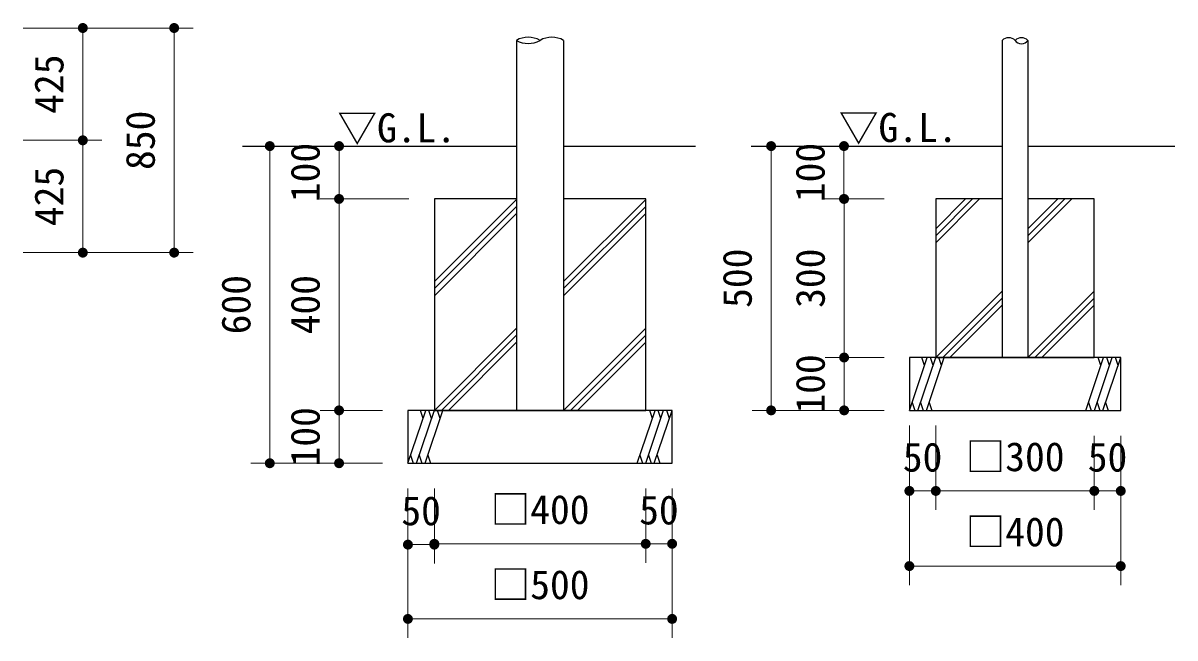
# Model space of a CAD drawing. Units: millimetres at full size, sheet at 1:60, with parts at other scales. Extents: x 900 to 24300, y 900 to 16920.
# Drawn here: x 17540 to 21900, y 10863 to 13189 of the extents above; entities that cross this region are included whole.
import ezdxf
from ezdxf.enums import TextEntityAlignment as Align

# ---------------------------------------------------------------- set-up
doc = ezdxf.new("R2010")
doc.units = ezdxf.units.MM
doc.header["$LTSCALE"] = 60
for name, color, linetype, lineweight in [('D-DCR-HCH', 8, 'Continuous', 13), ('D-STR-1', 1, 'Continuous', 25), ('D-STR-DIM', 7, 'Continuous', 13), ('D-STR-TXT', 7, 'Continuous', 13), ('D-STR\u3000構造物外形線', 1, 'Continuous', 25)]:
    doc.layers.add(name, color=color, linetype=linetype, lineweight=lineweight)
doc.styles.add('ＭＳ ゴシック', font='')
doc.styles.get('ＭＳ ゴシック').set_extended_font_data('MS Gothic')

# ---------------------------------------------------------------- blocks, each defined once
blk = doc.blocks.new('filled_dot')
at = {"color": 0, "linetype": 'Continuous', "lineweight": -2, "const_width": 1.25}
blk.add_lwpolyline([(-0.625, 0, 1), (0.625, 0, 1)], format="xyb", close=True, dxfattribs=at)

msp = doc.modelspace()

# ---------------------------------------------------------------- linework, layer by layer
at = {"layer": 'D-DCR-HCH'}
for p, q in [((19096.69, 12210.96), (19407.59, 12521.86)), ((19585.79, 12210.96), (19896.69, 12521.86)), ((20994.6, 12410.96), (21107.56, 12523.92)), ((20994.6, 12384.44), (21134.08, 12523.92)), ((20994.6, 12357.92), (21160.6, 12523.92)), ((21343.2, 12410.96), (21456.16, 12523.92)), ((21343.2, 12384.44), (21482.68, 12523.92)), ((21343.2, 12357.92), (21509.2, 12523.92)), ((19096.69, 12184.44), (19407.59, 12495.34)), ((19585.79, 12184.44), (19896.69, 12495.34)), ((19096.69, 12157.92), (19407.59, 12468.82)), ((19585.79, 12157.92), (19896.69, 12468.82)), ((20994.6, 11923.92), (21246, 12175.32)), ((21343.2, 11923.92), (21594.6, 12175.32)), ((21021.11, 11923.92), (21246, 12148.81)), ((21047.63, 11923.92), (21246, 12122.29)), ((21369.71, 11923.92), (21594.6, 12148.81)), ((21396.23, 11923.92), (21594.6, 12122.29)), ((19096.69, 11723.92), (19407.59, 12034.82)), ((19585.79, 11723.92), (19896.69, 12034.82)), ((19123.21, 11723.92), (19407.59, 12008.31)), ((19612.31, 11723.92), (19896.69, 12008.31)), ((19149.72, 11723.92), (19407.59, 11981.79)), ((19638.82, 11723.92), (19896.69, 11981.79))]:
    msp.add_line(p, q, dxfattribs=at)
at = {"layer": 'D-STR-1'}
for p, q in [((19407.59, 13123.92), (19407.59, 11723.92)), ((19585.79, 13123.92), (19585.79, 11723.92)), ((21246, 13123.92), (21246, 11923.92)), ((21343.2, 13123.92), (21343.2, 11923.92)), ((18370.39, 12723.92), (19407.59, 12723.92)), ((19585.79, 12723.92), (20084.93, 12723.92)), ((20295.26, 12723.92), (21246, 12723.92)), ((21343.2, 12723.92), (21899.79, 12723.92))]:
    msp.add_line(p, q, dxfattribs=at)
for points in [[(19407.59, 12523.92), (19096.69, 12523.92), (19096.69, 11723.92), (19896.69, 11723.92), (19896.69, 12523.92), (19585.79, 12523.92)], [(21246, 12523.92), (20994.6, 12523.92), (20994.6, 11923.92), (21594.6, 11923.92), (21594.6, 12523.92), (21343.2, 12523.92)]]:
    msp.add_lwpolyline(points, dxfattribs=at)
for points in [[(20894.6, 11723.92), (21694.6, 11723.92), (21694.6, 11923.92), (20894.6, 11923.92)], [(18996.69, 11523.92), (19996.69, 11523.92), (19996.69, 11723.92), (18996.69, 11723.92)]]:
    msp.add_lwpolyline(points, close=True, dxfattribs=at)
for centre, radius, start, end in [((19452.14, 13046.75), 89.1, 60, 120), ((19452.14, 13201.08), 89.1, 240, 300), ((19541.24, 13046.75), 89.1, 60, 120), ((21270.3, 13099.88), 34.18, 44.69132, 135.30868), ((21318.9, 13099.88), 34.18, 44.69132, 135.30868), ((21318.9, 13141.35), 29.91, 215.65573, 324.34427)]:
    msp.add_arc(centre, radius, start, end, dxfattribs=at)
at = {"layer": 'D-STR-DIM'}
for p, q in [((17539.96, 13170.72), (17838.22, 13170.72)), ((17539.96, 13170.72), (18183.86, 13170.72)), ((17766.22, 13170.72), (17766.22, 12745.72)), ((18111.86, 13170.72), (18111.86, 12320.72)), ((17539.96, 12745.72), (17838.22, 12745.72)), ((17539.96, 12745.72), (17838.22, 12745.72)), ((17766.22, 12745.72), (17766.22, 12320.72)), ((19299.09, 12723.92), (18401.89, 12723.92)), ((18473.89, 12723.92), (18473.89, 11523.92)), ((19311.59, 12723.92), (18664.01, 12723.92)), ((18736.01, 12723.92), (18736.01, 12523.92)), ((21097, 12723.92), (20299.23, 12723.92)), ((20371.23, 12723.92), (20371.23, 11723.92)), ((21109.5, 12723.92), (20575.06, 12723.92)), ((20647.06, 12723.92), (20647.06, 12523.92)), ((19000.69, 12523.92), (18664.01, 12523.92)), ((19000.69, 12523.92), (18664.01, 12523.92)), ((18736.01, 12523.92), (18736.01, 11723.92)), ((20798.6, 12523.92), (20575.06, 12523.92)), ((20798.6, 12523.92), (20575.66, 12523.92)), ((20647.66, 12523.92), (20647.66, 11923.92)), ((17539.96, 12320.72), (17838.22, 12320.72)), ((17539.96, 12320.72), (18183.86, 12320.72)), ((20798.6, 11923.92), (20575.66, 11923.92)), ((20798.6, 11923.92), (20575.66, 11923.92)), ((20647.66, 11923.92), (20647.66, 11723.92)), ((18900.69, 11723.92), (18664.01, 11723.92)), ((18900.69, 11723.92), (18664.01, 11723.92)), ((18736.01, 11723.92), (18736.01, 11523.92)), ((20798.6, 11723.92), (20299.23, 11723.92)), ((20798.6, 11723.92), (20575.66, 11723.92)), ((20894.6, 11666.51), (20894.6, 11062.81)), ((20894.6, 11666.51), (20894.6, 11347.06)), ((20994.6, 11666.51), (20994.6, 11347.06)), ((20994.6, 11666.51), (20994.6, 11347.06)), ((21594.6, 11627.92), (21594.6, 11347.06)), ((21594.6, 11627.92), (21594.6, 11347.06)), ((21694.6, 11627.92), (21694.6, 11347.06)), ((21694.6, 11627.92), (21694.6, 11062.81)), ((18900.69, 11523.92), (18401.89, 11523.92)), ((18900.69, 11523.92), (18664.01, 11523.92)), ((18996.69, 11427.92), (18996.69, 10862.81)), ((18996.69, 11427.92), (18996.69, 11143.95)), ((19096.69, 11427.92), (19096.69, 11147.06)), ((19096.69, 11427.92), (19096.69, 11143.95)), ((19896.69, 11427.92), (19896.69, 11147.06)), ((19896.69, 11427.92), (19896.69, 11147.06)), ((19996.69, 11427.92), (19996.69, 10862.81)), ((19996.69, 11427.92), (19996.69, 11147.06)), ((20894.6, 11419.06), (20994.6, 11419.06)), ((20994.6, 11419.06), (21594.6, 11419.06)), ((21594.6, 11419.06), (21694.6, 11419.06)), ((18996.69, 11215.95), (19096.69, 11215.95)), ((19096.69, 11219.06), (19896.69, 11219.06)), ((19896.69, 11219.06), (19996.69, 11219.06)), ((20894.6, 11134.81), (21694.6, 11134.81)), ((18996.69, 10934.81), (19996.69, 10934.81))]:
    msp.add_line(p, q, dxfattribs=at)
at = {"layer": 'D-STR\u3000構造物外形線'}
for p, q in [((20894.6, 11723.92), (20962.02, 11923.92)), ((20926.96, 11723.92), (20994.6, 11924.55)), ((20951.86, 11893.8), (20941.7, 11923.92)), ((20959.33, 11723.92), (21026.75, 11923.92)), ((20984.23, 11893.8), (20974.07, 11923.92)), ((21016.6, 11893.8), (21006.44, 11923.92)), ((21562.44, 11723.92), (21629.86, 11923.92)), ((21594.81, 11723.92), (21662.44, 11924.55)), ((21619.7, 11893.8), (21609.55, 11923.92)), ((21627.18, 11723.92), (21694.6, 11923.92)), ((21652.07, 11893.8), (21641.92, 11923.92)), ((21684.44, 11893.8), (21674.28, 11923.92)), ((20904.75, 11754.05), (20914.91, 11723.92)), ((20937.12, 11754.05), (20947.28, 11723.92)), ((20969.49, 11754.05), (20979.64, 11723.92)), ((21572.59, 11754.05), (21582.75, 11723.92)), ((21604.96, 11754.05), (21615.12, 11723.92)), ((21637.33, 11754.05), (21647.49, 11723.92)), ((18996.69, 11523.92), (19064.11, 11723.92)), ((19029.06, 11523.92), (19096.69, 11724.55)), ((19053.96, 11693.8), (19043.8, 11723.92)), ((19061.43, 11523.92), (19128.85, 11723.92)), ((19086.32, 11693.8), (19076.17, 11723.92)), ((19118.69, 11693.8), (19108.54, 11723.92)), ((19864.53, 11523.92), (19931.95, 11723.92)), ((19896.9, 11523.92), (19964.53, 11724.55)), ((19921.8, 11693.8), (19911.64, 11723.92)), ((19929.27, 11523.92), (19996.69, 11723.92)), ((19954.17, 11693.8), (19944.01, 11723.92)), ((19986.54, 11693.8), (19976.38, 11723.92)), ((19006.85, 11554.05), (19017, 11523.92)), ((19039.22, 11554.05), (19049.37, 11523.92)), ((19071.58, 11554.05), (19081.74, 11523.92)), ((19874.69, 11554.05), (19884.85, 11523.92)), ((19907.06, 11554.05), (19917.21, 11523.92)), ((19939.43, 11554.05), (19949.58, 11523.92))]:
    msp.add_line(p, q, dxfattribs=at)

# ---------------------------------------------------------------- block references
at = {"layer": 'D-STR-DIM', "xscale": 15, "yscale": 15}
for p, rotation in [((17766.22, 13170.72), 270), ((18111.86, 13170.72), 270), ((17766.22, 12745.72), 90), ((17766.22, 12745.72), 270), ((18473.89, 12723.92), 270), ((18736.01, 12723.92), 270), ((20371.23, 12723.92), 270), ((20647.06, 12723.92), 270), ((18736.01, 12523.92), 90), ((18736.01, 12523.92), 270), ((20647.06, 12523.92), 90), ((20647.66, 12523.92), 270), ((17766.22, 12320.72), 90), ((18111.86, 12320.72), 90), ((20647.66, 11923.92), 90), ((20647.66, 11923.92), 270), ((18736.01, 11723.92), 90), ((18736.01, 11723.92), 270), ((20371.23, 11723.92), 90), ((20647.66, 11723.92), 90), ((18473.89, 11523.92), 90), ((18736.01, 11523.92), 90), ((20994.6, 11419.06), 180), ((21594.6, 11419.06), 180), ((21694.6, 11419.06), 180), ((19096.69, 11215.95), 180), ((19896.69, 11219.06), 180), ((19996.69, 11219.06), 180), ((21694.6, 11134.81), 180), ((19996.69, 10934.81), 180)]:
    msp.add_blockref('filled_dot', p, dxfattribs=dict(at, rotation=rotation))
for p in [(20894.6, 11419.06), (20994.6, 11419.06), (21594.6, 11419.06), (18996.69, 11215.95), (19096.69, 11219.06), (19896.69, 11219.06), (20894.6, 11134.81), (18996.69, 10934.81)]:
    msp.add_blockref('filled_dot', p, dxfattribs=at)

# ---------------------------------------------------------------- texts
at = {"layer": 'D-STR-DIM', "style": 'ＭＳ ゴシック'}
for s, p in [('425', (17637.95, 12958.22)), ('850', (17983.6, 12745.72)), ('100', (18607.75, 12623.92)), ('100', (20518.79, 12623.92)), ('425', (17637.95, 12533.22)), ('500', (20242.97, 12223.92)), ('300', (20519.39, 12223.92)), ('600', (18345.63, 12123.92)), ('400', (18607.75, 12123.92)), ('100', (20519.39, 11823.92)), ('100', (18607.75, 11623.92))]:
    msp.add_text(s, height=110, rotation=90, dxfattribs=at).set_placement(p, align=Align.MIDDLE_CENTER)
for s, p in [('50', (20944.6, 11547.32)), ('□300', (21294.6, 11548.85)), ('50', (21644.6, 11547.32)), ('50', (19046.69, 11344.22)), ('□400', (19496.69, 11348.85)), ('50', (19946.69, 11347.32)), ('□400', (21294.6, 11264.6)), ('□500', (19496.69, 11064.6))]:
    msp.add_text(s, height=110, dxfattribs=at).set_placement(p, align=Align.MIDDLE_CENTER)
at = {"layer": 'D-STR-TXT', "style": 'ＭＳ ゴシック'}
for p in [(18729.72, 12705.07), (20627.53, 12706.32)]:
    msp.add_text('▽G.L.', height=110, dxfattribs=at).set_placement(p, align=Align.BOTTOM_LEFT)

doc.saveas('drawing.dxf')
